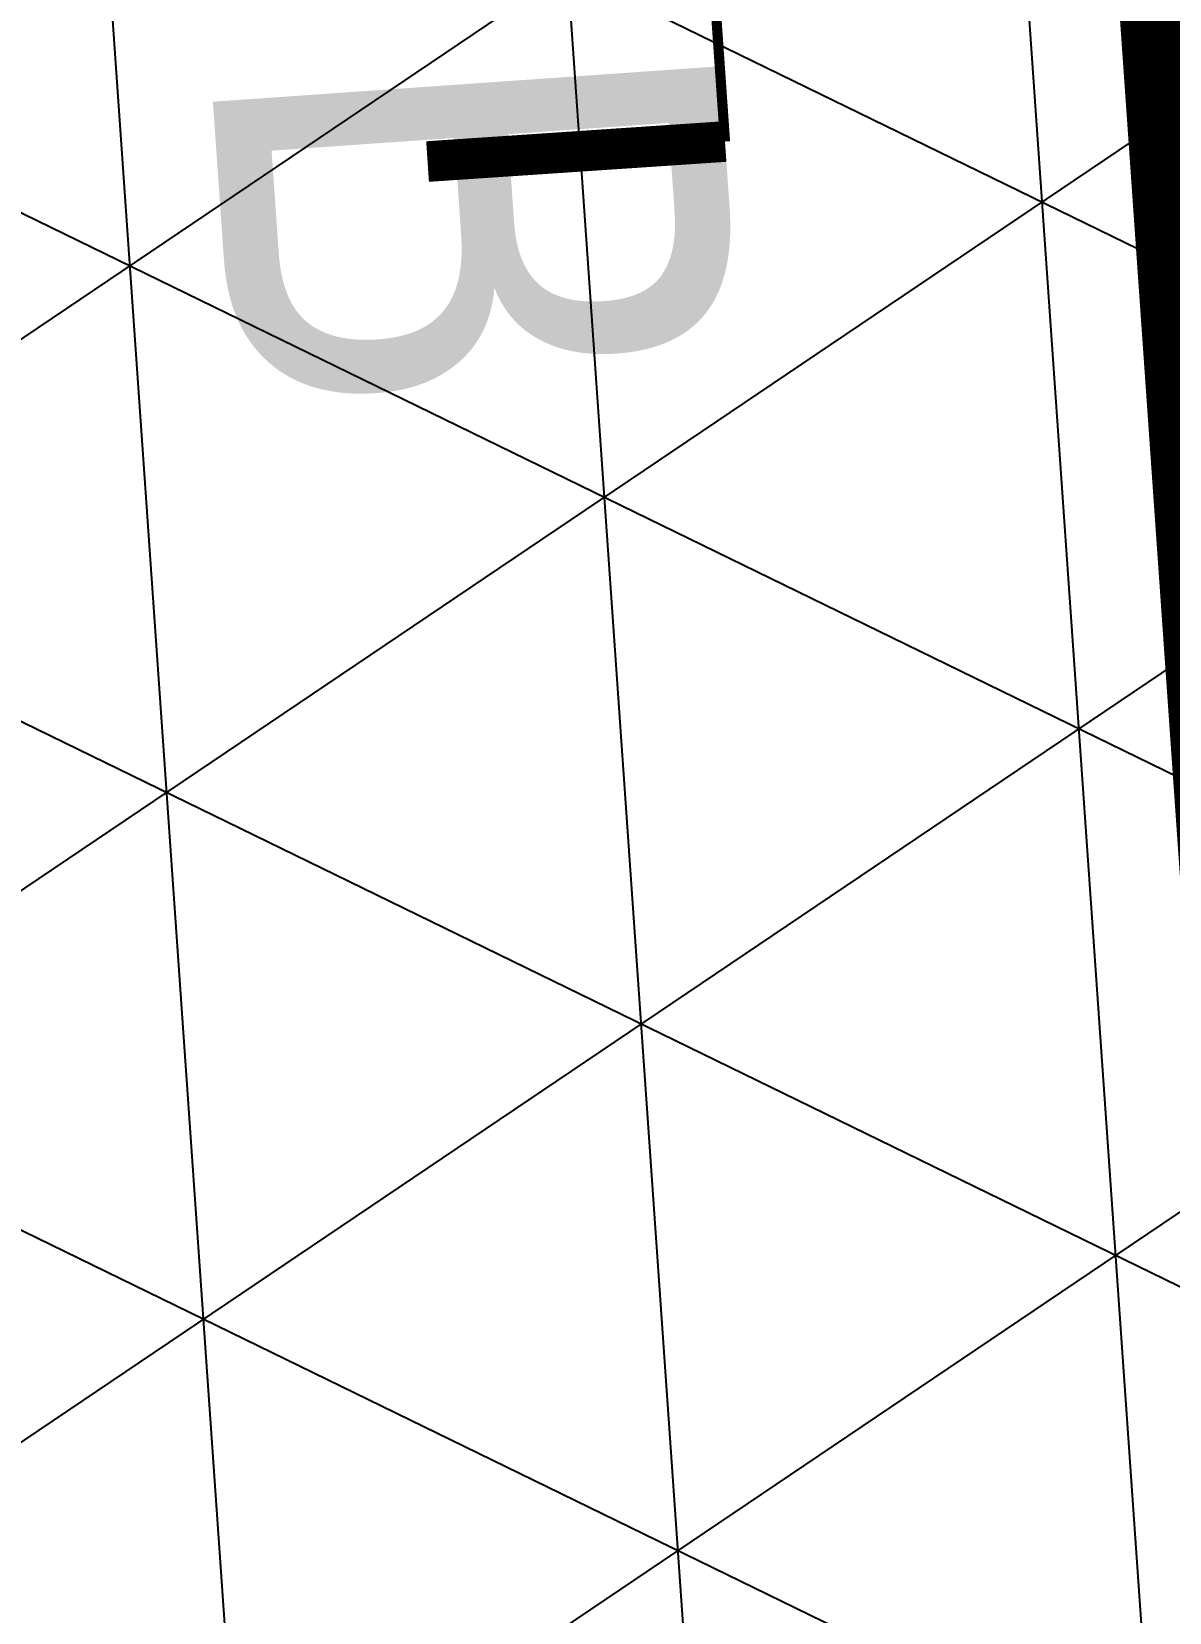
# Model space of a CAD drawing. Header units: millimetres. Extents: x 50357 to 985146, y 723188 to 1803594.
# Drawn here: x 832222.46 to 832228.06, y 818133.75 to 818141.53 of the extents above; entities that cross this region are included whole.
import ezdxf

# ---------------------------------------------------------------- set-up
doc = ezdxf.new("R2010")
doc.units = ezdxf.units.MM
doc.header["$LTSCALE"] = 3
doc.header["$MEASUREMENT"] = 0
doc.linetypes.add('DASHED', pattern=[19.049999999999997, 12.7, -6.349999999999999])
doc.linetypes.add('Grid Line', pattern=[22.225, 12.7, -3.175, 3.175, -3.175])
doc.layers.add('-Section line', color=7, linetype='Continuous')
doc.styles.add('Style-Arial', font='arial.ttf', dxfattribs={"width": 0.8, "height": 5})

msp = doc.modelspace()

# ---------------------------------------------------------------- hatches: boundary and pattern name
h = msp.add_hatch()
h.set_pattern_fill('NET3', color=256, scale=18, angle=-7.951386703658792e-16)
h.set_pattern_definition([(273.9989085452077, (834525.5251607728, 818208.8836703451), (2.244522102532559, 0.1569093089743835), []), (333.9989085452076, (834525.5251607728, 818208.8836703451), (0.9863736036042021, 2.022267814636049), []), (33.99890854520757, (834525.5251607728, 818208.8836703451), (-1.258148498928357, 1.865358505661665), [])])
edge = h.paths.add_edge_path()
edge.add_arc((832246.045109395, 818268.9727718568), 117.4714779904137, 237.7610185512239, 253.8149798117622)
edge.add_line((832213.3011060291, 818156.1570886172), (832213.1253117833, 818155.3417954816))
edge.add_line((832213.1253117833, 818155.3417954816), (832213.966279378, 818155.2143137592))
edge.add_line((832213.966279378, 818155.2143137592), (832211.5657279415, 818144.3196118135))
edge.add_line((832211.5657279415, 818144.3196118135), (832220.0467316768, 818142.4508974622))
edge.add_line((832220.0467316768, 818142.4508974622), (832227.8682480772, 818142.9709246121))
edge.add_line((832227.8682480772, 818142.9709246121), (832228.1954681716, 818143.4368965481))
edge.add_line((832228.1954681716, 818143.4368965481), (832228.948874986, 818133.2615383258))
edge.add_line((832228.948874986, 818133.2615383258), (832222.469656159, 818132.7811715583))
edge.add_line((832222.469656159, 818132.7811715583), (832222.892503343, 818127.0768211493))
edge.add_line((832222.892503343, 818127.0768211493), (832225.0416777033, 818127.2361323191))
edge.add_line((832225.0416777033, 818127.2361323191), (832225.1704666419, 818125.4987156643))
edge.add_line((832225.1704666419, 818125.4987156643), (832229.4999151856, 818125.8196592286))
edge.add_line((832229.4999151856, 818125.8196592286), (832230.9487625523, 818106.2519439334))
edge.add_line((832230.9487625523, 818106.2519439334), (832188.0000464984, 818103.0684551515))
edge.add_line((832188.0000464984, 818103.0684551515), (832186.0984719946, 818129.4004782591))
edge.add_line((832186.0984719946, 818129.4004782591), (832198.0579179983, 818130.2871469416))
edge.add_line((832198.0579179983, 818130.2871469416), (832197.5911596131, 818136.5838778412))
edge.add_line((832197.5911596131, 818136.5838778412), (832185.6378176069, 818135.6978149211))
edge.add_line((832185.6378176069, 818135.6978149211), (832185.2447420098, 818141.0008534852))
edge.add_line((832185.2447420098, 818141.0008534852), (832185.4957551577, 818141.0194301056))
edge.add_line((832185.4957551577, 818141.0194301056), (832183.3797304785, 818169.6118216475))

# ---------------------------------------------------------------- linework, layer by layer
at = {"layer": '-Section line', "linetype": 'Grid Line', "ltscale": 2, "const_width": 0.05}
msp.add_lwpolyline([(832224.2086924365, 818164.8489300153), (832225.8768331603, 818140.9856561873)], dxfattribs=at)
at = {"layer": '-Section line', "ltscale": 2, "const_width": 0.2, "flags": 128}
msp.add_lwpolyline([(832224.413129677, 818140.8871423457), (832225.8768331603, 818140.9856561873)], dxfattribs=at)
at = {"linetype": 'DASHED', "ltscale": 3, "const_width": 0.5}
msp.add_lwpolyline([(832248.1054633422, 818159.6818112938), (832236.5233898577, 818161.4773779436), (832232.5476543217, 818162.2840333652), (832226.5393642487, 818163.4835367212), (832230.0935611024, 818112.665975769)], dxfattribs=at)
msp.add_lwpolyline([(832228.0365466942, 818142.0922090595), (832230.0935611024, 818112.665975769), (832252.7543616355, 818114.2500586774), (832249.6079759626, 818159.2600879858), (832248.1054633422, 818159.6818112938, -0.002950514557589915), (832236.5233898577, 818161.4773779436), (832226.5393642497, 818163.483536721)], format="xyb", dxfattribs=at)

# ---------------------------------------------------------------- texts
at = {"layer": '-Section line', "linetype": 'Continuous', "lineweight": 13, "insert": (832225.964665568, 818139.7257451059), "char_height": 2.5, "width": 2.349669971288267, "attachment_point": 3, "rotation": 273.99781706497936, "style": 'Style-Arial'}
msp.add_mtext('B', dxfattribs=at)

doc.saveas('drawing.dxf')
